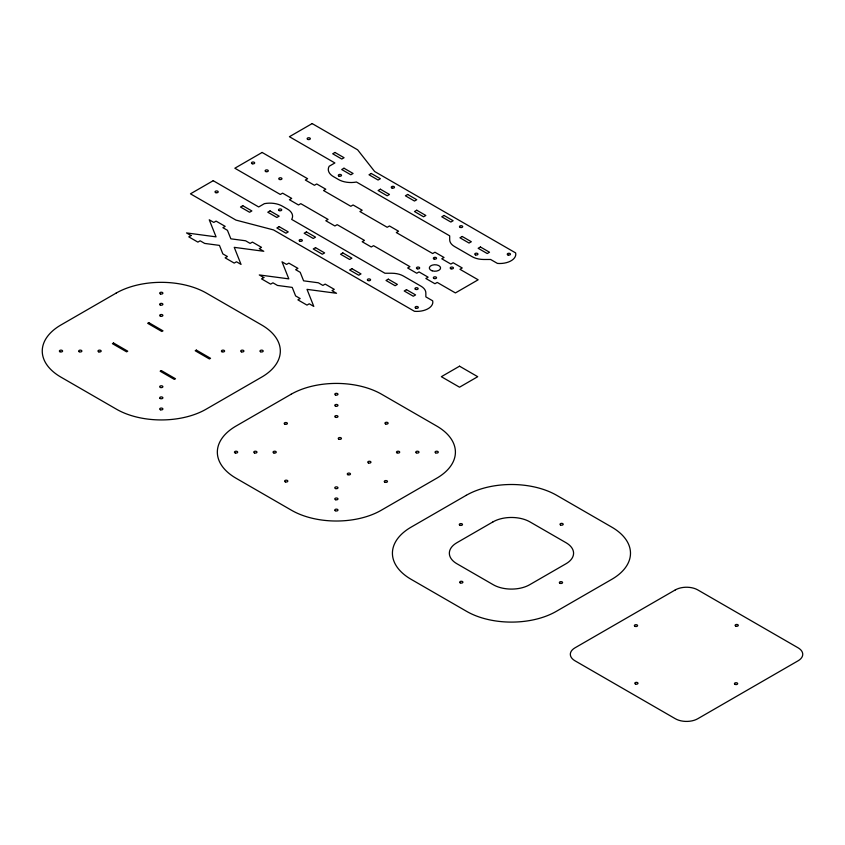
<?xml version="1.0" encoding="UTF-8"?>
<svg xmlns="http://www.w3.org/2000/svg" width="845" height="845" viewBox="0 0 845 845"><rect width="100%" height="100%" fill="white"/><g stroke="black" fill="none" stroke-linecap="round" stroke-linejoin="round"><path stroke-width="1.27" d="M213.204 180.703L190.463 193.832L235.945 220.091L273.495 229.914L414.483 311.309A16.076 9.284 0 0 0 432.672 300.809L425.848 296.87L425.848 292.93A16.467 9.506 0 0 0 421.021 286.201L403.382 276.019A16.467 9.506 0 0 0 391.742 273.241L384.919 273.241L291.694 219.415A17.523 10.119 0 0 0 287.142 208.905L282.6 206.286A17.523 10.119 0 0 0 264.4 203.656L258.686 206.962L213.204 180.703M262.13 152.459L234.847 168.218L280.318 194.466L282.6 193.156L291.694 198.406L289.412 199.716L298.507 204.976L300.788 203.656L328.071 219.415L325.8 220.725L334.895 225.974L337.166 224.664L364.459 240.413L362.178 241.733L371.272 246.983L373.553 245.673L409.931 266.671L407.66 267.981L416.754 273.241L419.025 271.921L428.119 277.181L425.848 278.491L434.943 283.74L437.214 282.431L455.413 292.93L478.154 279.801L459.955 269.301L462.236 267.981L453.142 262.732L450.86 264.052L441.766 258.792L444.037 257.482L434.943 252.232L432.672 253.542L396.294 232.544L398.565 231.224L389.471 225.974L387.19 227.284L359.907 211.535L362.178 210.225L353.083 204.976L350.812 206.286L323.529 190.526L325.8 189.217L316.706 183.967L314.435 185.277L305.33 180.027L307.612 178.717L262.13 152.459M312.154 123.581L289.412 136.71L334.895 162.958L329.17 166.264A17.523 10.119 0 0 0 333.722 176.763L338.264 179.393A17.523 10.119 0 0 0 356.453 182.024L449.688 235.839L449.688 239.779A16.467 9.506 0 0 0 454.504 246.508L472.144 256.69A16.467 9.506 0 0 0 483.794 259.478L490.618 259.478L497.441 263.418A16.076 9.284 0 0 0 515.63 252.908L374.652 171.514L357.636 149.829L312.154 123.581M191.065 235.554L188.784 236.864L197.878 242.114L200.159 240.804L204.701 243.434L219.457 245.388L222.848 253.901L227.4 256.531L225.129 257.841L234.223 263.091L236.494 261.781L241.036 264.411L234.245 247.353L263.777 251.282L259.235 248.652L261.506 247.342L252.412 242.092L250.141 243.402L245.589 240.783L230.843 238.818L227.442 230.305L222.9 227.675L225.171 226.365L216.077 221.115L213.796 222.425L209.254 219.795L216.056 236.853L186.513 232.924L191.065 235.554M242.768 205.694L240.498 207.014L249.592 212.264L251.873 210.944L242.768 205.694M334.979 152.47L332.698 153.779L341.792 159.029L344.073 157.719L334.979 152.47M116.061 293.152L60.988 324.945A63.956 36.926 0 0 0 60.988 377.166L116.504 409.223A63.333 36.567 0 0 0 206.074 409.223L261.591 377.166A63.956 36.926 0 0 0 261.591 324.945L206.507 293.152A63.956 36.926 0 0 0 116.061 293.152M270.051 210.901L267.78 212.211L276.875 217.461L279.146 216.151L270.051 210.901M343.989 168.218L341.718 169.528L350.812 174.778L353.083 173.468L343.989 168.218M279.146 226.65L276.875 227.97L285.969 233.22L288.24 231.91L279.146 226.65M371.272 173.468L369.001 174.778L378.095 180.027L380.366 178.717L371.272 173.468M113.536 342.996L112.406 343.651L126.613 351.847L127.753 351.193L113.536 342.996M148.783 322.642L147.653 323.297L161.86 331.504L163 330.849L148.783 322.642M306.429 231.91L304.158 233.22L313.252 238.47L315.523 237.16L306.429 231.91M380.366 189.217L378.095 190.526L387.19 195.786L389.471 194.466L380.366 189.217M263.83 277.561L261.549 278.871L270.643 284.131L272.924 282.811L277.466 285.441L292.222 287.395L295.613 295.919L300.165 298.538L297.884 299.859L306.988 305.108L309.259 303.788L313.801 306.418L307.01 289.36L336.542 293.289L332 290.669L334.271 289.349L325.177 284.1L322.896 285.409L318.354 282.79L303.598 280.825L300.207 272.312L295.655 269.682L297.936 268.372L288.842 263.122L286.561 264.432L282.019 261.813L288.81 278.861L259.278 274.942L263.83 277.561M315.523 247.659L313.252 248.969L322.346 254.229L324.628 252.908L315.523 247.659M407.66 194.466L405.389 195.786L414.483 201.036L416.754 199.716L407.66 194.466M342.816 252.908L340.546 254.229L349.64 259.478L351.911 258.158L342.816 252.908M416.754 210.225L414.483 211.535L423.577 216.785L425.848 215.475L416.754 210.225M196.346 350.105L195.206 350.759L209.423 358.967L210.563 358.312L196.346 350.105M161.289 370.554L160.149 371.219L174.366 379.416L175.496 378.761L161.289 370.554M351.911 268.668L349.64 269.977L358.734 275.227L361.005 273.917L351.911 268.668M444.037 215.475L441.766 216.785L450.86 222.034L453.131 220.725L444.037 215.475M388.288 279.167L386.017 280.477L395.111 285.726L397.382 284.416L388.288 279.167M462.226 236.484L459.955 237.794L469.049 243.043L471.33 241.733L462.226 236.484M406.487 289.666L404.206 290.986L413.3 296.236L415.582 294.926L406.487 289.666M480.425 246.983L478.143 248.293L487.238 253.542L489.519 252.232L480.425 246.983M291.145 394.235L236.072 426.028A63.956 36.926 0 0 0 236.072 478.249L291.588 510.306A63.333 36.567 0 0 0 381.158 510.306L436.675 478.249A63.956 36.926 0 0 0 436.675 426.028L381.602 394.235A63.956 36.926 0 0 0 291.145 394.235M459.532 366.191L441.343 376.701L459.532 387.2L477.721 376.701L459.532 366.191M466.239 495.318L411.156 527.122A63.956 36.926 0 0 0 411.156 579.343L466.672 611.389A63.333 36.567 0 0 0 556.242 611.389L611.759 579.343A63.956 36.926 0 0 0 611.759 527.122L556.686 495.318A63.956 36.926 0 0 0 466.239 495.318M492.984 521.883L456.891 542.722A25.73 14.851 0 0 0 456.891 563.731L493.269 584.74A25.73 14.851 0 0 0 529.646 584.74L566.034 563.731A25.73 14.851 0 0 0 566.034 542.722L529.931 521.883A26.132 15.083 0 0 0 492.984 521.883M675.303 589.916L574.959 647.851A15.844 9.147 0 0 0 574.801 660.684L675.303 718.715A15.823 9.137 0 0 0 697.738 718.746L798.092 660.801A15.897 9.179 0 0 0 798.092 647.819L697.579 589.799A15.907 9.179 0 0 0 675.303 589.916M434.14 259.045A1.605 0.929 0 0 0 436.548 258.243A1.605 0.929 0 0 0 434.14 257.44A1.605 0.929 0 0 0 434.14 259.045M434.14 278.533A1.605 0.929 0 0 0 436.548 277.73A1.605 0.929 0 0 0 434.14 276.928A1.605 0.929 0 0 0 434.14 278.533M432.133 270.801A5.63 3.253 0 0 0 440.572 267.981A5.63 3.253 0 0 0 432.133 265.172A5.63 3.253 0 0 0 432.133 270.801M451.019 268.794A1.605 0.929 0 0 0 453.438 267.981A1.605 0.929 0 0 0 451.019 267.178A1.605 0.929 0 0 0 451.019 268.794M417.261 268.794A1.605 0.929 0 0 0 419.669 267.981A1.605 0.929 0 0 0 417.261 267.178A1.605 0.929 0 0 0 417.261 268.794M215.813 192.671A1.605 0.929 0 0 0 218.221 191.868A1.605 0.929 0 0 0 215.813 191.065A1.605 0.929 0 0 0 215.813 192.671M415.898 308.203A1.605 0.929 0 0 0 418.317 307.4A1.605 0.929 0 0 0 415.898 306.598A1.605 0.929 0 0 0 415.898 308.203M160.149 398.491A1.605 0.929 0 0 0 162.842 398.079A1.605 0.929 0 0 0 160.867 396.939A1.605 0.929 0 0 0 160.149 398.491M160.476 387.506A1.605 0.929 0 0 0 162.895 386.704A1.605 0.929 0 0 0 160.476 385.901A1.605 0.929 0 0 0 160.476 387.506M160.476 409.783A1.605 0.929 0 0 0 162.895 408.98A1.605 0.929 0 0 0 160.476 408.177A1.605 0.929 0 0 0 160.476 409.783M59.847 351.71A1.605 0.929 0 0 0 62.541 351.298A1.605 0.929 0 0 0 60.565 350.157A1.605 0.929 0 0 0 59.847 351.71M79.145 351.71A1.605 0.929 0 0 0 81.828 351.298A1.605 0.929 0 0 0 79.863 350.157A1.605 0.929 0 0 0 79.145 351.71M98.77 351.858A1.605 0.929 0 0 0 101.178 351.055A1.605 0.929 0 0 0 98.77 350.252A1.605 0.929 0 0 0 98.77 351.858M221.865 351.71A1.605 0.929 0 0 0 224.548 351.298A1.605 0.929 0 0 0 222.584 350.157A1.605 0.929 0 0 0 221.865 351.71M241.49 351.858A1.605 0.929 0 0 0 243.899 351.055A1.605 0.929 0 0 0 241.49 350.252A1.605 0.929 0 0 0 241.49 351.858M260.45 351.71A1.605 0.929 0 0 0 263.144 351.298A1.605 0.929 0 0 0 261.168 350.157A1.605 0.929 0 0 0 260.45 351.71M160.476 316.231A1.605 0.929 0 0 0 162.895 315.428A1.605 0.929 0 0 0 160.476 314.625A1.605 0.929 0 0 0 160.476 316.231M160.149 304.939A1.605 0.929 0 0 0 162.842 304.527A1.605 0.929 0 0 0 160.867 303.387A1.605 0.929 0 0 0 160.149 304.939M160.476 293.954A1.605 0.929 0 0 0 162.895 293.152A1.605 0.929 0 0 0 160.476 292.349A1.605 0.929 0 0 0 160.476 293.954M265.911 171.619A1.605 0.929 0 0 0 268.319 170.817A1.605 0.929 0 0 0 265.911 170.014A1.605 0.929 0 0 0 265.911 171.619M279.547 179.499A1.605 0.929 0 0 0 281.966 178.696A1.605 0.929 0 0 0 279.547 177.894A1.605 0.929 0 0 0 279.547 179.499M252.264 163.75A1.605 0.929 0 0 0 254.672 162.937A1.605 0.929 0 0 0 252.264 162.134A1.605 0.929 0 0 0 252.264 163.75M299.943 241.247A1.605 0.929 0 0 0 302.352 240.445A1.605 0.929 0 0 0 299.943 239.631A1.605 0.929 0 0 0 299.943 241.247M367.828 280.477A1.605 0.929 0 0 0 370.522 280.065A1.605 0.929 0 0 0 368.547 278.924A1.605 0.929 0 0 0 367.828 280.477M278.987 210.521A1.605 0.929 0 0 0 281.681 210.099A1.605 0.929 0 0 0 279.706 208.968A1.605 0.929 0 0 0 278.987 210.521M415.423 289.286A1.605 0.929 0 0 0 418.106 288.874A1.605 0.929 0 0 0 416.141 287.733A1.605 0.929 0 0 0 415.423 289.286M335.571 499.733A1.605 0.929 0 0 0 337.979 498.93A1.605 0.929 0 0 0 335.571 498.117A1.605 0.929 0 0 0 335.571 499.733M396.949 452.804A1.605 0.929 0 0 0 399.643 452.381A1.605 0.929 0 0 0 397.668 451.241A1.605 0.929 0 0 0 396.949 452.804M335.233 510.718A1.605 0.929 0 0 0 337.926 510.306A1.605 0.929 0 0 0 335.961 509.165A1.605 0.929 0 0 0 335.233 510.718M254.556 452.952A1.605 0.929 0 0 0 256.975 452.138A1.605 0.929 0 0 0 254.556 451.336A1.605 0.929 0 0 0 254.556 452.952M335.571 488.59A1.605 0.929 0 0 0 337.979 487.787A1.605 0.929 0 0 0 335.571 486.984A1.605 0.929 0 0 0 335.571 488.59M273.854 452.952A1.605 0.929 0 0 0 276.262 452.138A1.605 0.929 0 0 0 273.854 451.336A1.605 0.929 0 0 0 273.854 452.952M416.247 452.804A1.605 0.929 0 0 0 418.93 452.381A1.605 0.929 0 0 0 416.965 451.241A1.605 0.929 0 0 0 416.247 452.804M435.534 452.804A1.605 0.929 0 0 0 438.228 452.381A1.605 0.929 0 0 0 436.263 451.241A1.605 0.929 0 0 0 435.534 452.804M335.571 395.037A1.605 0.929 0 0 0 337.979 394.235A1.605 0.929 0 0 0 335.571 393.432A1.605 0.929 0 0 0 335.571 395.037M335.571 417.314A1.605 0.929 0 0 0 337.979 416.511A1.605 0.929 0 0 0 335.571 415.708A1.605 0.929 0 0 0 335.571 417.314M335.571 406.181A1.605 0.929 0 0 0 337.979 405.378A1.605 0.929 0 0 0 335.571 404.565A1.605 0.929 0 0 0 335.571 406.181M235.269 452.952A1.605 0.929 0 0 0 237.677 452.138A1.605 0.929 0 0 0 235.269 451.336A1.605 0.929 0 0 0 235.269 452.952M368.536 462.986A1.605 0.929 0 0 0 370.955 462.183A1.605 0.929 0 0 0 368.536 461.381A1.605 0.929 0 0 0 368.536 462.986M347.739 474.658A1.605 0.929 0 0 0 350.432 474.246A1.605 0.929 0 0 0 348.467 473.105A1.605 0.929 0 0 0 347.739 474.658M338.708 439.104A1.605 0.929 0 0 0 341.391 438.692A1.605 0.929 0 0 0 339.426 437.552A1.605 0.929 0 0 0 338.708 439.104M385.721 423.989A1.605 0.929 0 0 0 388.13 423.187A1.605 0.929 0 0 0 385.721 422.384A1.605 0.929 0 0 0 385.721 423.989M385.077 482.284A1.605 0.929 0 0 0 387.485 481.47A1.605 0.929 0 0 0 385.077 480.668A1.605 0.929 0 0 0 385.077 482.284M285.409 481.903A1.605 0.929 0 0 0 287.828 481.101A1.605 0.929 0 0 0 285.409 480.298A1.605 0.929 0 0 0 285.409 481.903M284.997 424.232A1.605 0.929 0 0 0 287.406 423.429A1.605 0.929 0 0 0 284.997 422.627A1.605 0.929 0 0 0 284.997 424.232M307.939 139.478A1.605 0.929 0 0 0 310.347 138.675A1.605 0.929 0 0 0 307.939 137.872A1.605 0.929 0 0 0 307.939 139.478M392.069 188.055A1.605 0.929 0 0 0 394.488 187.252A1.605 0.929 0 0 0 392.069 186.449A1.605 0.929 0 0 0 392.069 188.055M508.056 255A1.605 0.929 0 0 0 510.464 254.197A1.605 0.929 0 0 0 508.056 253.394A1.605 0.929 0 0 0 508.056 255M338.782 176.003A1.605 0.929 0 0 0 341.464 175.58A1.605 0.929 0 0 0 339.5 174.45A1.605 0.929 0 0 0 338.782 176.003M460.293 227.442A1.605 0.929 0 0 0 462.701 226.629A1.605 0.929 0 0 0 460.293 225.826A1.605 0.929 0 0 0 460.293 227.442M475.545 254.915A1.605 0.929 0 0 0 477.953 254.113A1.605 0.929 0 0 0 475.545 253.31A1.605 0.929 0 0 0 475.545 254.915M560.161 583.367A1.605 0.929 0 0 0 562.58 582.564A1.605 0.929 0 0 0 560.161 581.761A1.605 0.929 0 0 0 560.161 583.367M460.081 525.315A1.605 0.929 0 0 0 462.5 524.513A1.605 0.929 0 0 0 460.081 523.71A1.605 0.929 0 0 0 460.081 525.315M460.166 582.839A1.605 0.929 0 0 0 462.859 582.427A1.605 0.929 0 0 0 460.884 581.286A1.605 0.929 0 0 0 460.166 582.839M560.478 524.935A1.605 0.929 0 0 0 563.161 524.513A1.605 0.929 0 0 0 561.196 523.382A1.605 0.929 0 0 0 560.478 524.935M735.9 626.166A1.605 0.929 0 0 0 738.308 625.363A1.605 0.929 0 0 0 735.9 624.561A1.605 0.929 0 0 0 735.9 626.166M734.918 684.302A1.605 0.929 0 0 0 737.611 683.89A1.605 0.929 0 0 0 735.636 682.749A1.605 0.929 0 0 0 734.918 684.302M635.588 684.08A1.605 0.929 0 0 0 637.996 683.267A1.605 0.929 0 0 0 635.588 682.464A1.605 0.929 0 0 0 635.588 684.08M634.838 626.261A1.605 0.929 0 0 0 637.531 625.839A1.605 0.929 0 0 0 635.556 624.708A1.605 0.929 0 0 0 634.838 626.261"/></g></svg>
